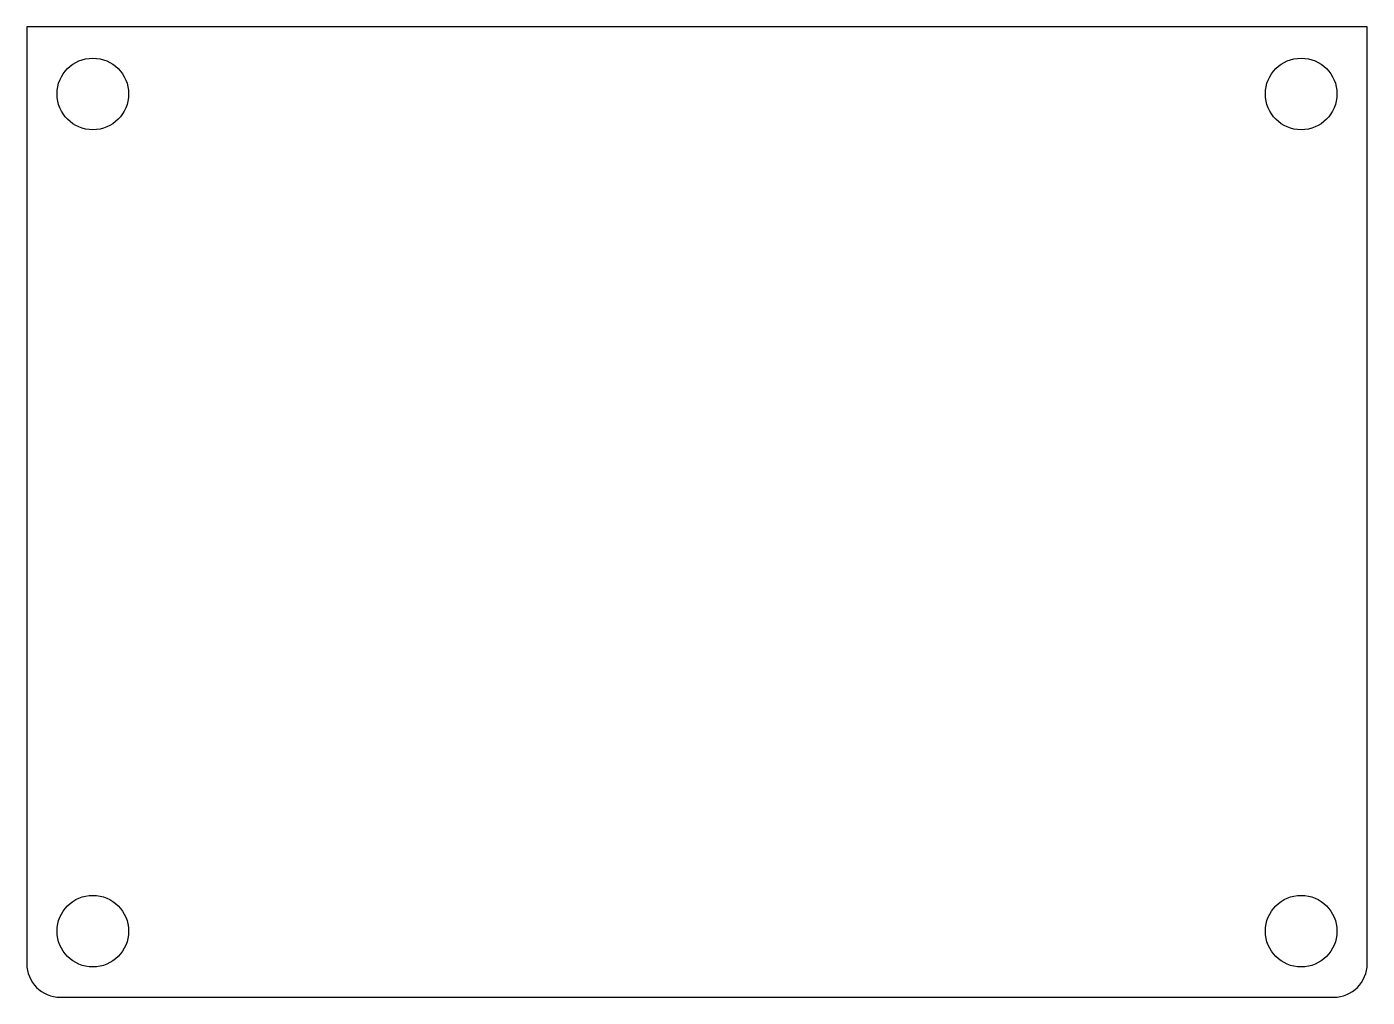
# Model space of a CAD drawing. Header units: millimetres. Extents: x -29.9 to 30, y -45 to -1.6.
import ezdxf

# ---------------------------------------------------------------- set-up
doc = ezdxf.new("R2010")
doc.units = ezdxf.units.MM
doc.layers.get('0').update_dxf_attribs({"linetype": 'CONTINUOUS'})

msp = doc.modelspace()

# ---------------------------------------------------------------- linework, layer by layer
msp.add_lwpolyline([(29.95, -1.6), (-29.949, -1.6), (-29.949, -43.465, 0.414214), (-28.464, -44.95), (28.465, -44.95, 0.414214), (29.95, -43.465)], format="xyb", close=True)
for centre, major_axis in [((-26.999, -4.6), (1.6, 0)), ((27, -4.6), (-1.6, 0)), ((-26.999, -42), (1.6, 0)), ((27, -42), (-1.6, 0))]:
    msp.add_ellipse(centre, major_axis=major_axis, ratio=1)

doc.saveas('drawing.dxf')
